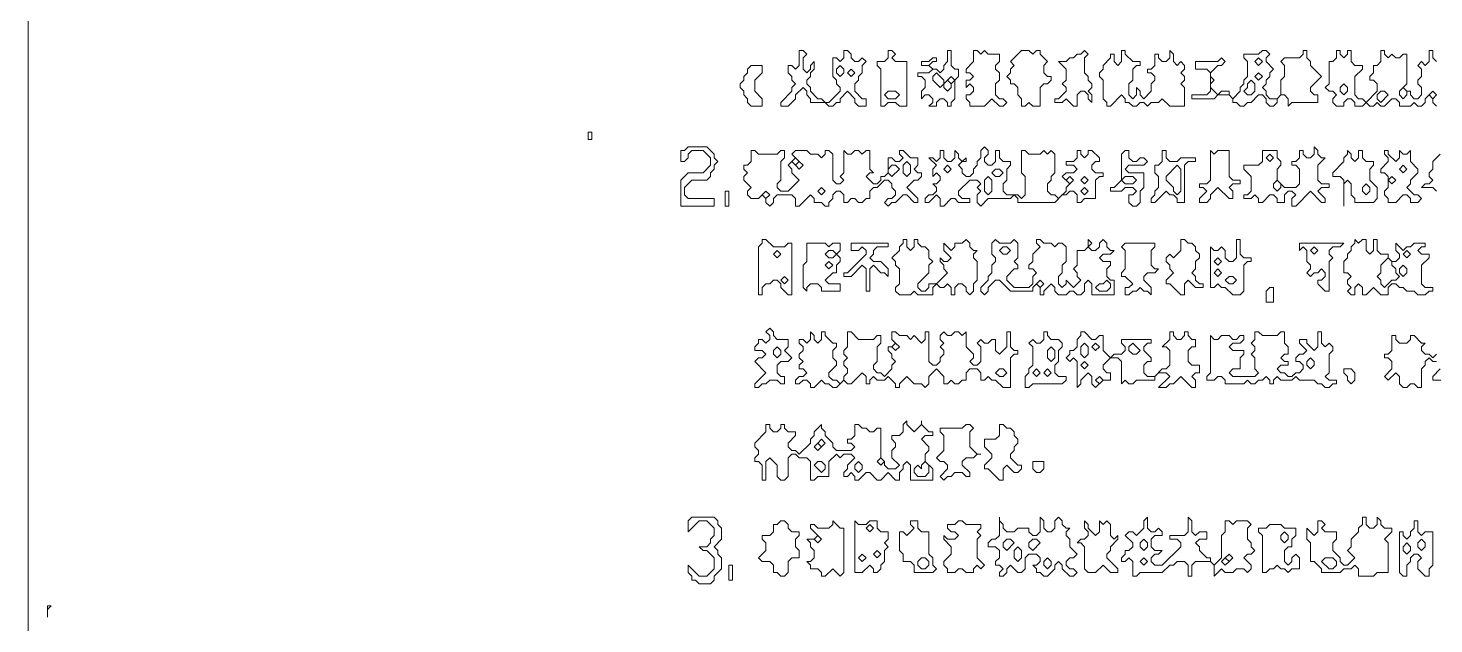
# Model space of a CAD drawing. Extents: x 12 to 2459, y 13 to 1740.
# Drawn here: x 25.8 to 405.3, y 302.1 to 463.1 of the extents above; entities that cross this region are included whole.
import ezdxf

# ---------------------------------------------------------------- set-up
doc = ezdxf.new("R2010")
doc.units = 0
doc.layers.add('TRACE_STRAIGHT', color=5, linetype='Continuous', lineweight=0)
doc.layers.add('TRACE_TEXT_SYMBOL', color=6, linetype='Continuous', lineweight=0)

msp = doc.modelspace()

# ---------------------------------------------------------------- linework, layer by layer
at = {"layer": 'TRACE_STRAIGHT', "color": 5}
msp.add_line((25.79, 1614), (25.79, 45), dxfattribs=at)
at = {"layer": 'TRACE_TEXT_SYMBOL', "color": 6}
for points in [[(234, 457), (234, 453), (233, 452), (232, 453), (231, 453), (231, 451), (232, 450), (232, 449), (233, 448), (232, 447), (232, 446), (229, 443), (229, 442), (231, 442), (233, 444), (233, 445), (235, 447), (236, 446), (236, 445), (237, 444), (237, 443), (241, 443), (242, 442), (243, 442), (244, 443), (245, 443), (245, 444), (247, 446), (249, 444), (249, 443), (250, 442), (252, 442), (252, 444), (251, 444), (249, 446), (249, 448), (250, 449), (250, 450), (251, 451), (251, 453), (252, 454), (251, 455), (250, 454), (249, 454), (248, 455), (248, 456), (247, 457), (246, 457), (246, 455), (245, 454), (244, 455), (243, 455), (243, 450), (244, 449), (244, 448), (245, 447), (245, 446), (242, 443), (241, 443), (240, 444), (239, 444), (237, 446), (237, 447), (236, 448)], [(236, 448), (236, 449), (237, 450), (237, 451), (238, 452), (238, 454), (237, 453), (237, 452), (236, 451), (235, 452), (235, 455), (236, 456), (235, 457), (234, 457)], [(321, 457), (321, 454), (320, 453), (319, 454), (319, 456), (318, 456), (318, 455), (316, 453), (316, 452), (315, 451), (315, 450), (316, 449), (316, 444), (317, 443), (317, 442), (318, 442), (321, 445), (322, 444), (322, 443), (323, 443), (324, 442), (325, 442), (326, 443), (327, 443), (328, 442), (329, 443), (331, 443), (332, 444), (334, 442), (338, 442), (338, 447), (337, 448), (338, 449), (338, 450), (337, 451), (338, 452), (338, 453), (337, 454), (336, 453), (335, 454), (335, 456), (334, 457), (334, 455), (333, 454), (332, 454), (331, 455), (331, 456), (330, 456), (330, 453), (329, 452), (328, 452), (328, 451), (329, 451), (330, 450), (330, 449), (329, 448), (329, 446), (327, 444), (326, 445), (326, 446), (325, 447), (325, 445), (324, 444), (323, 445)], [(323, 445), (323, 448), (324, 449), (324, 452), (325, 453), (326, 453), (326, 454), (324, 454), (322, 456), (322, 457), (321, 457)], [(359, 457), (358, 456), (354, 456), (354, 455), (355, 454), (355, 450), (354, 449), (354, 448), (353, 447), (353, 446), (351, 444), (350, 445), (350, 446), (348, 446), (347, 445), (345, 447), (345, 448), (346, 449), (345, 450), (345, 451), (347, 453), (348, 453), (349, 454), (348, 455), (347, 454), (341, 454), (341, 452), (344, 452), (345, 451), (345, 446), (344, 445), (340, 445), (340, 444), (346, 444), (347, 445), (350, 445), (351, 444), (351, 443), (352, 443), (353, 442), (354, 442), (355, 443), (356, 443), (358, 445), (359, 445), (360, 444), (360, 443), (361, 442), (362, 442), (363, 443), (363, 444), (364, 445), (365, 445), (366, 444), (366, 442), (367, 443), (374, 443), (374, 445), (373, 445), (372, 446), (372, 447), (375, 450), (372, 453), (372, 454)], [(372, 454), (371, 455), (371, 457), (370, 457), (370, 456), (369, 455), (365, 455), (364, 454), (365, 453), (365, 450), (364, 449), (364, 445), (363, 444), (361, 444), (360, 445), (360, 446), (359, 447), (360, 448), (360, 449), (361, 450), (361, 451), (362, 452), (360, 454), (360, 455), (361, 456), (360, 457), (359, 457)], [(379, 457), (379, 455), (378, 454), (377, 454), (377, 448), (376, 447), (377, 446), (378, 446), (379, 445), (378, 444), (378, 443), (379, 442), (381, 442), (381, 443), (382, 444), (383, 444), (384, 443), (384, 442), (386, 442), (387, 443), (388, 442), (389, 442), (390, 443), (391, 442), (392, 442), (394, 444), (395, 444), (396, 443), (396, 442), (399, 442), (400, 443), (401, 442), (402, 442), (403, 443), (403, 444), (404, 445), (405, 444), (405, 443), (406, 442)], [(404, 454), (403, 453), (402, 454), (401, 453), (402, 452), (402, 450), (401, 449), (401, 448), (402, 447), (402, 445), (401, 444), (400, 444), (399, 445), (399, 446), (398, 446), (397, 447), (398, 448), (398, 456), (397, 456), (396, 455), (395, 455), (394, 456), (393, 455), (392, 456), (392, 457), (391, 457), (391, 454), (390, 453), (389, 453), (389, 451), (388, 450), (388, 449), (389, 449), (390, 448), (390, 446), (387, 443), (386, 444), (385, 444), (384, 445), (384, 450), (386, 452), (386, 453), (384, 453), (383, 454), (383, 457), (382, 457), (382, 456), (381, 455), (380, 456), (380, 457), (379, 457)], [(406, 454), (405, 455), (405, 457), (404, 457), (404, 454)], [(221, 430), (221, 427), (220, 426), (219, 426), (219, 425), (220, 424), (219, 423), (219, 422), (221, 420), (220, 419), (220, 418), (221, 417), (223, 417), (224, 418), (225, 417), (225, 416), (226, 415), (227, 416), (227, 417), (228, 418), (232, 418), (233, 417), (233, 415), (234, 415), (237, 418), (238, 417), (238, 416), (240, 416), (241, 415), (242, 415), (242, 416), (243, 417), (243, 418), (244, 419), (245, 419), (246, 418), (246, 416), (247, 416), (248, 417), (249, 417), (250, 416), (251, 416), (252, 417), (253, 417), (253, 419), (254, 420), (255, 420), (257, 422), (258, 422), (259, 421), (259, 420), (260, 419), (260, 418), (259, 417), (258, 417), (257, 416), (258, 415), (259, 416), (260, 416), (262, 418), (263, 418), (265, 416), (266, 416), (266, 417)], [(229, 427), (230, 428), (230, 430), (229, 430), (228, 429), (223, 429), (222, 430), (221, 430)], [(266, 417), (263, 420), (265, 422), (266, 422), (267, 423), (267, 424), (266, 424), (265, 425), (266, 426), (266, 428), (264, 428), (262, 430), (261, 430), (261, 429), (262, 428), (261, 427), (260, 427), (259, 428), (258, 428), (258, 424), (257, 423), (256, 423), (256, 422), (255, 421), (254, 421), (252, 423), (253, 424), (254, 424), (253, 425), (253, 430), (252, 430), (251, 429), (250, 430), (249, 430), (248, 429), (247, 429), (246, 430), (246, 424), (245, 423), (246, 422), (245, 421), (244, 421), (243, 422), (243, 429), (242, 430), (241, 430), (241, 429), (240, 428), (239, 429), (237, 429), (236, 430), (233, 430), (232, 429), (233, 428), (231, 426), (232, 425), (232, 424), (234, 422), (231, 419), (229, 419), (228, 420), (228, 421), (229, 422), (229, 427)], [(284, 431), (283, 430), (283, 428), (282, 427), (282, 426), (281, 425), (281, 424), (280, 423), (279, 423), (278, 424), (278, 425), (277, 426), (278, 427), (279, 427), (279, 428), (278, 427), (277, 428), (277, 429), (276, 430), (276, 428), (275, 427), (274, 427), (273, 428), (273, 430), (272, 430), (272, 428), (271, 427), (270, 428), (269, 428), (271, 426), (270, 425), (270, 423), (271, 424), (272, 423), (272, 422), (271, 421), (270, 421), (271, 420), (271, 419), (270, 418), (269, 418), (268, 417), (268, 416), (269, 416), (271, 418), (272, 417), (272, 415), (273, 415), (275, 417), (276, 417), (277, 416), (280, 416), (280, 417), (278, 417), (277, 418), (277, 419), (280, 422), (282, 422), (283, 421), (282, 420), (283, 419), (282, 418), (282, 416), (283, 415)], [(283, 415), (285, 417), (291, 417), (292, 418), (293, 417), (293, 416), (303, 416), (305, 418), (306, 418), (307, 419), (308, 419), (309, 418), (309, 416), (310, 416), (311, 417), (314, 417), (314, 422), (315, 423), (316, 423), (316, 424), (314, 424), (313, 425), (313, 426), (314, 427), (315, 427), (315, 428), (313, 430), (312, 430), (312, 429), (311, 428), (310, 429), (310, 430), (309, 430), (309, 428), (308, 427), (306, 427), (306, 426), (308, 426), (309, 425), (308, 424), (306, 424), (305, 423), (307, 421), (306, 420), (306, 419), (304, 417), (303, 418), (302, 418), (301, 419), (301, 421), (302, 422), (302, 423), (303, 424), (303, 429), (302, 430), (301, 429), (300, 430), (299, 429), (296, 429), (295, 430), (294, 430), (294, 424), (295, 423), (295, 418)], [(295, 418), (294, 417), (293, 418), (290, 418), (289, 419), (289, 421), (290, 422), (290, 425), (291, 426), (291, 427), (289, 427), (288, 428), (288, 430), (287, 430), (287, 427), (286, 426), (285, 426), (284, 427), (284, 428), (285, 429), (285, 430), (284, 431)], [(407, 429), (405, 427), (405, 425), (404, 424), (404, 423), (405, 422), (404, 421), (403, 421), (402, 420), (405, 420), (406, 419)], [(262, 406), (262, 405), (261, 404), (261, 403), (259, 401), (260, 400), (260, 399), (261, 398), (261, 394), (260, 393), (260, 392), (261, 391), (264, 391), (265, 392), (266, 391), (270, 391), (270, 393), (271, 394), (272, 393), (273, 393), (274, 394), (275, 393), (275, 391), (276, 391), (276, 393), (277, 394), (278, 394), (279, 393), (279, 392), (280, 391), (281, 392), (281, 394), (282, 395), (282, 400), (281, 401), (281, 402), (282, 403), (281, 403), (280, 404), (280, 405), (279, 406), (278, 405), (276, 405), (276, 404), (275, 403), (273, 405), (273, 403), (275, 401), (274, 400), (273, 400), (272, 401), (272, 400), (273, 399), (273, 398), (274, 397), (271, 394), (269, 394), (269, 393), (268, 392), (267, 392), (266, 393), (266, 394), (269, 397), (269, 399)], [(269, 399), (270, 400), (269, 401), (269, 403), (268, 404), (267, 404), (266, 405), (266, 406), (265, 406), (265, 404), (264, 403), (263, 404), (263, 406), (262, 406)], [(287, 406), (286, 405), (286, 402), (287, 401), (287, 400), (286, 399), (286, 397), (285, 396), (285, 395), (283, 393), (283, 392), (284, 391), (285, 392), (285, 393), (287, 395), (288, 395), (291, 392), (297, 392), (297, 393), (298, 394), (299, 393), (299, 391), (300, 391), (300, 392), (302, 394), (303, 393), (303, 392), (304, 391), (306, 391), (307, 392), (308, 392), (309, 391), (310, 391), (311, 392), (311, 394), (312, 395), (313, 394), (313, 391), (319, 391), (319, 395), (318, 395), (317, 396), (317, 398), (318, 399), (318, 400), (316, 400), (315, 401), (316, 402), (318, 402), (319, 403), (318, 403), (317, 404), (317, 405), (316, 406), (315, 405), (315, 404), (314, 403), (313, 403), (312, 404), (313, 405), (312, 406), (312, 404), (311, 403), (309, 403)], [(309, 403), (309, 399), (308, 398), (309, 397), (309, 396), (310, 395), (308, 393), (306, 395), (306, 394), (305, 393), (304, 394), (304, 396), (305, 397), (305, 399), (306, 400), (306, 404), (305, 405), (304, 405), (303, 404), (302, 405), (300, 405), (299, 406), (298, 406), (298, 405), (299, 404), (297, 402), (297, 400), (296, 399), (296, 398), (297, 398), (298, 397), (297, 396), (297, 394), (296, 393), (292, 393), (290, 395), (290, 396), (292, 398), (293, 398), (293, 399), (292, 400), (293, 401), (293, 405), (292, 406), (291, 405), (288, 405), (287, 406)], [(384, 406), (384, 405), (383, 404), (383, 403), (382, 402), (382, 401), (381, 400), (381, 397), (382, 397), (383, 396), (382, 395), (382, 394), (383, 393), (382, 392), (383, 391), (384, 391), (384, 393), (385, 394), (386, 393), (386, 391), (387, 391), (389, 393), (391, 391), (393, 391), (393, 393), (394, 394), (395, 394), (396, 393), (397, 393), (398, 392), (400, 392), (401, 391), (403, 391), (404, 392), (405, 392), (405, 393), (403, 393), (402, 394), (402, 399), (404, 401), (404, 402), (402, 402), (401, 403), (402, 404), (403, 404), (403, 405), (400, 405), (399, 404), (398, 404), (397, 403), (395, 405), (395, 403), (396, 402), (396, 401), (395, 400), (394, 400), (393, 401), (393, 402), (391, 402), (390, 403), (390, 406), (389, 406), (389, 403), (388, 402)], [(388, 402), (387, 403), (387, 406), (386, 406), (385, 405), (384, 406)], [(237, 381), (237, 379), (236, 378), (235, 379), (234, 379), (234, 378), (235, 377), (235, 376), (234, 375), (234, 374), (235, 373), (234, 372), (234, 371), (235, 371), (236, 370), (235, 369), (234, 369), (233, 368), (233, 367), (234, 367), (235, 368), (236, 368), (237, 367), (237, 366), (238, 366), (240, 368), (241, 367), (242, 367), (243, 366), (244, 366), (246, 368), (247, 367), (248, 367), (251, 370), (252, 369), (252, 367), (253, 367), (253, 368), (254, 369), (255, 368), (257, 368), (258, 369), (260, 367), (260, 366), (261, 366), (261, 367), (263, 369), (265, 367), (267, 367), (268, 366), (269, 367), (269, 369), (271, 371), (273, 369), (273, 367), (274, 367), (275, 368), (276, 367), (277, 367), (278, 368), (279, 368), (279, 370), (280, 371), (282, 371)], [(260, 378), (259, 377), (258, 377), (258, 376), (259, 375), (259, 374), (260, 373), (259, 372), (259, 371), (257, 369), (256, 370), (255, 370), (254, 371), (254, 372), (255, 373), (255, 377), (256, 378), (256, 380), (255, 380), (254, 379), (250, 379), (248, 381), (247, 381), (247, 377), (246, 376), (246, 375), (247, 374), (246, 373), (246, 372), (247, 371), (247, 370), (246, 369), (246, 368), (245, 367), (244, 368), (243, 368), (242, 369), (242, 370), (244, 372), (244, 373), (243, 374), (243, 376), (244, 377), (244, 378), (243, 378), (241, 380), (241, 381), (240, 381), (240, 379), (239, 378), (238, 379), (238, 380), (237, 381)], [(282, 371), (283, 370), (283, 368), (284, 368), (285, 369), (286, 368), (287, 368), (289, 366), (291, 366), (291, 374), (292, 375), (293, 375), (293, 376), (292, 376), (291, 377), (291, 381), (290, 381), (290, 377), (288, 375), (287, 376), (287, 379), (286, 379), (285, 378), (284, 378), (283, 379), (282, 378), (283, 377), (283, 373), (282, 372), (281, 372), (280, 373), (281, 374), (281, 375), (279, 377), (279, 381), (278, 380), (277, 381), (276, 381), (275, 380), (274, 380), (273, 381), (272, 380), (272, 379), (273, 378), (272, 377), (273, 376), (273, 375), (272, 374), (272, 373), (271, 372), (270, 372), (269, 373), (269, 381), (268, 381), (268, 379), (267, 378), (265, 380), (264, 379), (263, 380), (261, 380), (260, 381), (259, 381), (259, 379), (260, 378)], [(310, 381), (310, 380), (309, 379), (309, 377), (308, 376), (307, 376), (307, 375), (306, 374), (307, 373), (308, 374), (309, 373), (309, 366), (310, 367), (310, 368), (312, 370), (313, 369), (313, 367), (314, 366), (316, 368), (318, 368), (318, 370), (317, 370), (316, 371), (316, 372), (318, 374), (320, 374), (321, 373), (321, 367), (322, 368), (323, 367), (324, 367), (325, 368), (330, 368), (330, 369), (331, 370), (333, 370), (334, 369), (331, 366), (333, 366), (334, 367), (335, 367), (337, 369), (340, 366), (341, 366), (341, 368), (340, 369), (341, 370), (342, 370), (342, 372), (340, 372), (339, 373), (339, 376), (340, 377), (341, 377), (341, 379), (340, 379), (339, 380), (339, 381), (338, 381), (338, 380), (337, 379), (336, 379), (335, 380), (335, 381)], [(335, 381), (334, 381), (334, 379), (332, 377), (333, 377), (334, 376), (334, 372), (333, 371), (332, 371), (330, 369), (328, 369), (327, 370), (327, 372), (328, 373), (329, 373), (329, 374), (327, 376), (327, 377), (328, 378), (329, 378), (329, 379), (321, 379), (321, 378), (322, 377), (322, 376), (321, 375), (319, 375), (318, 374), (316, 376), (316, 380), (315, 380), (314, 379), (313, 379), (311, 381), (310, 381)], [(357, 381), (357, 379), (356, 378), (357, 377), (357, 376), (356, 375), (357, 374), (357, 371), (358, 370), (357, 369), (351, 369), (350, 370), (351, 371), (353, 371), (353, 374), (354, 375), (354, 376), (351, 376), (350, 377), (351, 378), (353, 378), (354, 379), (354, 380), (353, 380), (352, 379), (351, 379), (350, 380), (348, 380), (347, 379), (346, 379), (345, 380), (345, 370), (344, 369), (344, 368), (346, 368), (347, 369), (348, 369), (349, 368), (349, 367), (354, 367), (355, 368), (356, 367), (357, 367), (358, 368), (359, 368), (360, 369), (361, 368), (361, 367), (362, 367), (362, 368), (363, 369), (364, 368), (367, 368), (368, 369), (369, 368), (373, 368), (374, 367), (375, 367), (376, 366), (377, 366), (378, 367), (379, 367), (379, 368), (377, 368)], [(377, 368), (376, 369), (377, 370), (377, 375), (378, 376), (378, 377), (377, 378), (376, 377), (375, 378), (375, 381), (374, 381), (374, 377), (373, 376), (371, 378), (371, 379), (369, 379), (369, 378), (371, 376), (370, 375), (369, 375), (368, 374), (368, 373), (369, 373), (370, 372), (370, 371), (369, 370), (368, 370), (367, 369), (366, 369), (365, 370), (364, 370), (363, 371), (364, 372), (366, 372), (366, 373), (365, 373), (364, 374), (365, 375), (366, 375), (366, 377), (365, 378), (365, 381), (364, 381), (363, 380), (359, 380), (358, 381), (357, 381)], [(406, 375), (405, 374), (404, 375), (403, 375), (402, 376), (402, 377), (403, 378), (402, 378), (400, 380), (399, 380), (399, 379), (398, 378), (396, 378), (395, 379), (395, 380), (394, 380), (394, 376), (393, 375), (392, 375), (392, 374), (393, 374), (394, 373), (394, 371), (392, 369), (393, 368), (395, 370), (396, 369), (396, 367), (397, 366), (398, 366), (399, 367), (400, 367), (401, 366), (402, 366), (402, 371), (403, 372), (403, 373), (404, 374), (405, 373), (406, 373)], [(407, 371), (405, 369), (405, 368), (408, 368)], [(263, 357), (262, 356), (262, 354), (261, 353), (259, 353), (259, 352), (260, 351), (260, 350), (259, 349), (259, 347), (261, 345), (260, 344), (258, 344), (257, 345), (257, 346), (256, 347), (256, 355), (255, 355), (254, 354), (253, 354), (252, 355), (251, 355), (250, 356), (249, 356), (249, 353), (248, 352), (247, 352), (247, 351), (248, 351), (249, 350), (248, 349), (244, 349), (243, 350), (243, 351), (241, 353), (241, 354), (240, 355), (240, 356), (238, 354), (238, 353), (237, 352), (237, 351), (234, 348), (233, 349), (232, 349), (231, 350), (231, 351), (233, 353), (233, 354), (231, 354), (230, 355), (230, 356), (229, 356), (229, 355), (228, 354), (227, 354), (226, 355), (226, 356), (225, 356), (225, 354), (222, 351), (222, 350), (223, 349), (223, 348)], [(267, 356), (267, 357), (267, 356), (265, 354), (263, 356), (263, 357)], [(223, 348), (222, 347), (222, 346), (223, 346), (224, 345), (224, 341), (225, 341), (225, 346), (226, 347), (228, 345), (228, 342), (229, 341), (230, 341), (231, 342), (231, 347), (232, 348), (233, 348), (234, 347), (236, 347), (237, 346), (237, 341), (238, 341), (239, 342), (242, 342), (242, 346), (244, 348), (245, 347), (246, 348), (248, 348), (249, 347), (247, 345), (247, 344), (246, 343), (246, 342), (247, 342), (248, 343), (249, 342), (249, 341), (250, 341), (252, 343), (253, 343), (255, 341), (256, 341), (258, 343), (260, 341), (261, 341), (261, 343), (262, 344), (262, 345), (263, 346), (264, 345), (264, 341), (270, 341), (270, 344), (268, 346), (268, 348), (269, 349), (269, 350), (267, 352), (268, 353), (270, 353), (270, 354), (269, 354), (267, 356)], [(288, 331), (288, 326), (287, 325), (286, 325), (285, 324), (285, 323), (287, 323), (288, 322), (288, 320), (287, 319), (287, 318), (288, 318), (289, 317), (288, 316), (288, 315), (289, 315), (290, 316), (290, 317), (291, 318), (293, 316), (294, 316), (295, 317), (295, 320), (296, 321), (298, 321), (299, 320), (299, 319), (298, 318), (297, 318), (298, 317), (298, 316), (299, 316), (300, 315), (301, 315), (303, 317), (303, 318), (304, 319), (305, 318), (305, 317), (307, 315), (308, 315), (309, 316), (308, 317), (307, 317), (306, 318), (306, 319), (307, 320), (308, 320), (309, 321), (307, 323), (307, 325), (306, 326), (306, 327), (307, 328), (306, 328), (305, 329), (305, 330), (304, 331), (303, 330), (303, 328), (302, 327), (301, 327), (300, 328), (300, 330)], [(300, 330), (299, 331), (299, 327), (298, 326), (297, 326), (296, 327), (296, 328), (293, 328), (292, 327), (290, 327), (289, 328), (289, 329), (288, 330), (288, 331)], [(328, 331), (327, 330), (327, 328), (325, 326), (324, 327), (323, 327), (322, 326), (324, 324), (324, 323), (323, 322), (322, 322), (322, 321), (321, 320), (321, 319), (322, 319), (323, 320), (324, 319), (324, 315), (325, 315), (326, 316), (332, 316), (334, 318), (335, 318), (336, 319), (338, 319), (339, 318), (339, 315), (340, 315), (340, 318), (341, 319), (345, 319), (346, 318), (346, 315), (348, 317), (349, 316), (351, 316), (352, 317), (354, 317), (355, 316), (356, 317), (356, 318), (354, 320), (355, 321), (356, 321), (357, 322), (356, 323), (356, 324), (355, 325), (355, 328), (356, 329), (355, 330), (352, 330), (351, 329), (350, 330), (349, 330), (349, 327), (348, 326), (348, 320), (346, 318), (345, 319), (345, 320), (344, 320), (342, 322), (342, 323)], [(342, 323), (341, 324), (342, 325), (344, 325), (344, 327), (342, 327), (341, 326), (340, 327), (340, 330), (339, 331), (339, 327), (338, 326), (334, 326), (334, 325), (336, 325), (337, 324), (337, 323), (332, 318), (330, 318), (329, 319), (329, 320), (330, 321), (331, 321), (332, 322), (330, 322), (329, 323), (329, 325), (330, 326), (332, 326), (332, 327), (331, 328), (330, 327), (329, 327), (328, 328), (328, 331)]]:
    msp.add_lwpolyline(points, dxfattribs=at)
for points in [[(258, 457), (258, 455), (257, 454), (255, 454), (255, 453), (256, 452), (256, 442), (257, 442), (258, 443), (260, 443), (261, 442), (263, 442), (263, 454), (260, 454), (259, 455), (260, 456), (259, 457)], [(274, 457), (274, 454), (273, 453), (273, 452), (272, 451), (271, 452), (270, 452), (269, 453), (270, 454), (271, 454), (271, 455), (270, 455), (269, 454), (267, 454), (267, 453), (269, 453), (270, 452), (269, 451), (266, 451), (266, 450), (267, 450), (268, 449), (268, 447), (267, 446), (267, 444), (268, 445), (269, 445), (270, 444), (270, 443), (269, 442), (271, 442), (271, 443), (272, 444), (273, 444), (274, 443), (274, 442), (275, 442), (275, 443), (276, 444), (276, 449), (277, 450), (277, 452), (276, 452), (275, 453), (275, 457)], [(281, 457), (281, 454), (279, 452), (279, 451), (280, 451), (281, 450), (280, 449), (279, 449), (279, 447), (280, 448), (281, 447), (281, 446), (280, 445), (279, 445), (279, 444), (280, 443), (280, 442), (284, 442), (286, 444), (288, 442), (289, 442), (290, 443), (289, 444), (288, 444), (287, 445), (287, 448), (288, 449), (288, 451), (287, 452), (287, 453), (288, 454), (288, 456), (285, 456), (284, 457), (283, 456), (282, 457)], [(294, 457), (291, 454), (292, 453), (291, 452), (291, 451), (290, 450), (291, 449), (291, 448), (292, 448), (293, 447), (293, 445), (294, 444), (294, 442), (295, 442), (296, 443), (297, 442), (299, 442), (299, 447), (300, 448), (301, 448), (302, 449), (302, 450), (301, 450), (300, 451), (300, 453), (301, 454), (299, 456), (299, 457), (298, 457), (297, 456), (296, 457)], [(311, 457), (310, 456), (309, 456), (308, 455), (307, 455), (306, 454), (304, 454), (306, 452), (306, 449), (305, 448), (306, 447), (306, 446), (304, 444), (303, 444), (303, 443), (305, 443), (306, 444), (308, 442), (309, 442), (309, 445), (310, 446), (311, 446), (312, 445), (312, 444), (313, 443), (313, 445), (312, 446), (313, 447), (313, 448), (312, 449), (312, 450), (311, 451), (311, 455), (312, 456)], [(221, 453), (220, 452), (220, 451), (219, 450), (219, 449), (218, 448), (218, 447), (219, 446), (219, 445), (220, 444), (220, 443), (221, 442), (224, 442), (224, 444), (222, 446), (222, 449), (224, 451), (224, 453)], [(244, 452), (245, 453), (246, 452), (246, 451), (245, 450), (244, 451)], [(247, 451), (248, 452), (249, 451), (248, 450)], [(357, 454), (358, 455), (359, 454), (358, 453)], [(270, 450), (271, 451), (273, 449), (273, 448), (272, 447), (270, 449)], [(273, 448), (274, 449), (275, 448), (275, 447), (274, 446), (273, 447)], [(274, 449), (275, 450), (276, 449), (275, 448)], [(355, 448), (356, 449), (357, 448), (357, 446), (356, 445), (355, 445), (354, 446), (355, 447)], [(357, 450), (358, 451), (359, 450), (358, 449)], [(380, 447), (381, 448), (382, 447), (382, 446), (381, 445), (380, 446)], [(257, 445), (258, 446), (260, 446), (261, 445), (260, 444), (258, 444)], [(390, 445), (391, 446), (392, 446), (393, 445), (391, 443), (390, 444)], [(396, 446), (397, 447), (398, 446), (398, 445), (397, 444), (396, 445)], [(404, 445), (405, 446), (406, 445), (405, 444)], [(177, 435), (178, 435), (178, 433), (177, 433)], [(204, 431), (203, 430), (202, 430), (202, 427), (203, 427), (204, 428), (204, 429), (205, 430), (208, 430), (210, 428), (210, 426), (208, 424), (204, 424), (202, 422), (202, 415), (211, 415), (211, 417), (204, 417), (203, 418), (203, 420), (205, 422), (209, 422), (210, 423), (210, 424), (211, 425), (211, 426), (212, 427), (211, 428), (211, 429), (209, 431)], [(322, 430), (321, 429), (321, 422), (319, 420), (318, 420), (318, 419), (321, 419), (322, 420), (324, 420), (325, 419), (324, 418), (323, 418), (323, 416), (324, 415), (325, 415), (326, 416), (326, 419), (327, 420), (327, 424), (323, 424), (322, 425), (323, 426), (327, 426), (328, 427), (327, 428), (326, 428), (325, 427), (324, 427), (323, 428), (323, 430)], [(332, 430), (332, 427), (331, 426), (330, 426), (330, 424), (331, 423), (331, 420), (330, 419), (330, 418), (329, 417), (329, 416), (330, 416), (333, 419), (334, 418), (335, 418), (336, 417), (336, 416), (338, 416), (338, 426), (339, 427), (341, 427), (341, 428), (337, 428), (336, 427), (334, 427), (333, 428), (333, 430)], [(345, 430), (345, 422), (344, 421), (342, 421), (342, 420), (343, 420), (344, 419), (342, 417), (342, 416), (344, 416), (345, 417), (345, 418), (347, 420), (350, 417), (351, 417), (351, 419), (350, 420), (351, 421), (353, 421), (353, 422), (351, 422), (350, 423), (350, 430), (347, 430), (346, 429)], [(373, 431), (373, 429), (372, 428), (371, 428), (370, 429), (370, 430), (369, 430), (369, 428), (368, 427), (367, 427), (367, 426), (368, 426), (369, 425), (369, 421), (368, 420), (365, 420), (363, 422), (363, 425), (364, 426), (364, 427), (363, 428), (363, 430), (359, 430), (359, 427), (358, 426), (354, 426), (354, 425), (356, 423), (356, 419), (355, 418), (354, 418), (354, 417), (356, 417), (357, 418), (358, 417), (358, 416), (359, 416), (361, 418), (362, 418), (363, 417), (363, 416), (365, 416), (365, 418), (366, 419), (367, 419), (368, 418), (367, 417), (367, 415), (368, 415), (372, 419), (375, 416), (376, 416), (376, 417), (374, 419), (375, 420), (377, 420), (377, 421), (375, 421), (374, 422), (374, 426), (376, 428), (375, 428), (374, 429), (374, 430)], [(360, 428), (361, 429), (362, 428), (361, 427)], [(382, 430), (382, 429), (381, 428), (381, 427), (378, 424), (378, 423), (380, 423), (381, 422), (381, 415), (381, 421), (382, 422), (383, 421), (383, 418), (384, 417), (384, 416), (389, 416), (390, 417), (390, 420), (388, 422), (388, 425), (389, 426), (389, 427), (387, 427), (386, 428), (386, 430), (385, 430), (385, 428), (384, 427), (383, 428), (383, 429)], [(392, 430), (392, 429), (393, 428), (393, 427), (391, 425), (391, 424), (392, 424), (393, 423), (393, 420), (392, 419), (392, 418), (393, 417), (393, 416), (395, 416), (397, 418), (398, 418), (399, 417), (399, 416), (401, 416), (402, 417), (401, 418), (400, 418), (398, 420), (399, 421), (399, 422), (401, 424), (401, 425), (399, 427), (399, 430), (398, 429), (397, 429), (396, 430), (396, 428), (395, 427), (393, 429), (393, 430)], [(232, 427), (233, 428), (234, 427), (233, 426)], [(233, 426), (234, 427), (235, 426), (234, 425)], [(258, 425), (259, 426), (260, 426), (261, 425), (259, 423), (258, 424)], [(262, 426), (263, 427), (264, 426), (264, 424), (263, 423), (262, 424)], [(273, 425), (274, 426), (275, 425), (274, 424)], [(336, 426), (337, 425), (337, 419), (336, 418), (335, 419), (335, 420), (333, 422), (333, 423)], [(396, 425), (397, 426), (398, 425), (397, 424)], [(284, 422), (285, 423), (286, 422), (286, 419), (285, 418), (284, 419)], [(286, 424), (287, 425), (288, 425), (289, 424), (288, 423), (287, 423)], [(306, 422), (307, 423), (308, 422), (307, 421)], [(310, 422), (311, 423), (312, 422), (311, 421)], [(321, 422), (322, 423), (324, 423), (325, 422), (324, 421), (322, 421)], [(362, 421), (363, 422), (364, 421), (364, 420), (363, 419), (362, 420)], [(393, 422), (394, 423), (395, 422), (394, 421)], [(214, 419), (214, 415), (215, 415), (215, 419)], [(224, 418), (225, 419), (226, 418), (225, 417)], [(239, 419), (240, 420), (241, 419), (240, 418)], [(310, 419), (311, 420), (312, 419), (311, 418)], [(386, 420), (387, 421), (388, 420), (388, 419), (387, 418), (386, 419)], [(224, 406), (224, 405), (223, 404), (223, 391), (224, 391), (224, 393), (225, 394), (226, 394), (227, 395), (228, 395), (229, 394), (229, 393), (231, 391), (232, 391), (232, 405), (231, 405), (230, 404), (227, 404), (225, 406)], [(227, 402), (228, 403), (229, 402), (228, 401)], [(236, 405), (236, 400), (235, 399), (235, 393), (236, 392), (236, 393), (237, 394), (239, 394), (240, 393), (240, 392), (245, 392), (245, 394), (242, 394), (241, 395), (243, 397), (244, 397), (244, 399), (245, 400), (245, 401), (244, 402), (245, 403), (245, 405), (243, 405), (242, 404), (241, 405)], [(241, 402), (242, 403), (243, 403), (244, 402), (243, 401), (242, 401)], [(248, 405), (248, 403), (250, 403), (251, 404), (252, 403), (252, 402), (247, 397), (246, 397), (246, 396), (248, 396), (251, 399), (252, 398), (252, 392), (253, 392), (253, 398), (254, 399), (256, 397), (257, 397), (258, 396), (258, 398), (256, 400), (254, 400), (253, 401), (254, 402), (254, 403), (255, 404), (258, 404), (258, 405)], [(288, 403), (289, 404), (290, 404), (291, 403), (290, 402), (289, 402)], [(322, 405), (321, 404), (322, 403), (322, 398), (321, 397), (321, 396), (322, 396), (324, 394), (323, 393), (322, 393), (322, 391), (323, 391), (324, 392), (325, 392), (326, 393), (327, 392), (328, 392), (329, 391), (329, 393), (327, 395), (327, 396), (328, 397), (330, 397), (331, 398), (330, 398), (329, 399), (329, 403), (330, 404), (330, 405)], [(337, 406), (337, 403), (335, 401), (334, 402), (333, 401), (333, 400), (334, 399), (334, 398), (335, 397), (333, 395), (333, 394), (334, 394), (337, 391), (338, 391), (338, 394), (339, 395), (341, 393), (343, 393), (343, 394), (342, 394), (341, 395), (341, 396), (340, 397), (341, 398), (341, 400), (342, 401), (342, 402), (341, 403), (341, 404), (340, 405), (339, 405), (338, 406)], [(352, 406), (352, 401), (351, 400), (350, 400), (349, 401), (349, 403), (348, 404), (347, 403), (346, 403), (345, 404), (345, 393), (346, 393), (347, 394), (348, 393), (349, 393), (351, 391), (353, 391), (354, 392), (354, 399), (355, 400), (356, 400), (356, 401), (354, 401), (353, 402), (353, 406)], [(369, 405), (369, 403), (370, 404), (371, 403), (371, 400), (372, 399), (372, 398), (371, 397), (372, 396), (373, 397), (374, 397), (375, 398), (376, 397), (376, 396), (375, 395), (374, 395), (374, 394), (376, 392), (377, 392), (377, 400), (378, 401), (377, 402), (377, 403), (378, 404), (380, 404), (381, 405)], [(372, 403), (373, 404), (374, 403), (373, 402)], [(397, 402), (398, 403), (399, 402), (398, 401)], [(241, 399), (242, 400), (243, 399), (242, 398)], [(346, 400), (347, 401), (348, 400), (347, 399)], [(393, 401), (394, 400), (394, 399), (395, 398), (395, 397), (396, 396), (395, 395), (394, 395), (392, 393), (391, 394), (391, 395), (390, 396), (391, 397), (391, 399)], [(396, 398), (397, 399), (398, 398), (398, 397), (397, 396), (396, 397)], [(229, 395), (230, 396), (231, 395), (230, 394)], [(298, 394), (299, 395), (300, 394), (299, 393)], [(316, 394), (317, 395), (318, 394), (318, 393), (317, 392), (315, 392), (314, 393), (315, 394)], [(346, 397), (347, 398), (348, 397), (347, 396)], [(349, 395), (350, 396), (351, 396), (352, 395), (351, 394), (350, 394)], [(361, 393), (360, 392), (360, 389), (362, 389), (362, 393)], [(226, 382), (225, 381), (226, 380), (226, 379), (225, 378), (224, 379), (223, 379), (223, 378), (222, 377), (222, 376), (224, 376), (225, 375), (224, 374), (223, 374), (222, 373), (225, 370), (222, 367), (222, 366), (223, 366), (224, 367), (225, 367), (226, 368), (228, 368), (229, 367), (230, 367), (230, 369), (229, 369), (228, 370), (228, 372), (229, 373), (231, 373), (232, 374), (230, 376), (231, 377), (231, 379), (228, 379), (227, 380), (227, 381)], [(300, 381), (300, 379), (299, 378), (298, 378), (297, 379), (296, 378), (297, 377), (297, 372), (296, 371), (296, 370), (295, 369), (295, 366), (296, 366), (297, 367), (305, 367), (306, 368), (306, 369), (304, 369), (303, 370), (303, 372), (304, 373), (304, 376), (305, 377), (305, 378), (304, 379), (302, 379), (301, 380), (301, 381)], [(227, 376), (228, 377), (229, 376), (229, 375), (228, 374), (227, 375)], [(259, 377), (260, 378), (261, 377), (260, 376)], [(301, 376), (302, 377), (303, 376), (303, 374), (302, 373), (301, 374)], [(310, 377), (311, 378), (312, 377), (312, 375), (311, 374), (310, 375)], [(313, 377), (314, 378), (315, 377), (314, 376)], [(323, 377), (324, 378), (326, 376), (325, 375), (324, 375), (323, 376)], [(310, 372), (311, 373), (312, 372), (311, 371)], [(371, 373), (372, 374), (373, 373), (373, 372), (372, 371), (371, 372)], [(287, 370), (288, 371), (289, 371), (290, 370), (289, 369), (288, 369)], [(297, 370), (298, 371), (299, 370), (298, 369)], [(300, 370), (301, 371), (302, 370), (301, 369)], [(314, 368), (315, 369), (316, 368), (315, 367)], [(381, 371), (381, 370), (382, 369), (382, 368), (383, 367), (384, 368), (384, 370), (383, 371)], [(279, 356), (278, 355), (272, 355), (272, 354), (273, 353), (273, 349), (271, 347), (272, 346), (273, 346), (274, 345), (274, 344), (272, 342), (273, 341), (274, 342), (275, 342), (276, 343), (278, 343), (279, 342), (280, 342), (280, 343), (278, 345), (278, 346), (279, 347), (281, 347), (282, 348), (283, 348), (282, 348), (280, 350), (280, 354), (281, 355), (280, 356)], [(288, 356), (288, 353), (287, 352), (284, 352), (284, 350), (286, 348), (286, 347), (284, 345), (284, 344), (285, 344), (288, 341), (289, 341), (289, 344), (290, 345), (292, 343), (293, 343), (294, 344), (294, 345), (293, 345), (291, 347), (291, 348), (292, 349), (292, 350), (293, 351), (293, 352), (292, 353), (292, 354), (291, 355), (290, 355), (289, 356)], [(238, 350), (239, 351), (240, 350), (239, 349)], [(239, 351), (240, 352), (241, 351), (240, 350)], [(238, 345), (239, 346), (240, 346), (241, 345), (241, 344), (240, 343)], [(249, 345), (250, 346), (251, 345), (251, 344), (250, 343), (249, 344)], [(255, 346), (256, 347), (257, 346), (256, 345)], [(267, 345), (268, 346), (269, 345), (269, 343), (268, 342), (266, 342), (265, 343), (265, 344), (266, 345), (267, 344)], [(297, 346), (297, 344), (298, 343), (299, 343), (300, 344), (300, 346)], [(205, 331), (204, 330), (204, 327), (207, 330), (209, 330), (211, 328), (211, 326), (210, 325), (210, 324), (209, 323), (207, 323), (208, 322), (209, 322), (211, 320), (211, 317), (209, 315), (207, 315), (204, 318), (204, 316), (205, 315), (205, 314), (206, 314), (207, 313), (210, 313), (211, 314), (211, 315), (213, 317), (213, 320), (212, 321), (212, 322), (211, 323), (213, 325), (213, 328), (212, 329), (212, 330), (211, 331)], [(386, 331), (386, 329), (385, 328), (385, 327), (383, 325), (383, 323), (382, 322), (384, 320), (382, 318), (381, 318), (380, 319), (380, 320), (378, 322), (378, 324), (379, 325), (379, 327), (376, 327), (375, 328), (376, 329), (375, 330), (374, 330), (374, 327), (373, 326), (371, 328), (371, 325), (372, 324), (372, 319), (373, 319), (375, 317), (375, 316), (380, 316), (381, 317), (383, 317), (384, 318), (385, 317), (385, 315), (389, 315), (390, 316), (393, 316), (393, 324), (392, 325), (394, 327), (394, 328), (392, 328), (391, 329), (391, 330), (390, 331), (390, 329), (389, 328), (388, 328), (387, 329), (387, 331)], [(229, 330), (228, 329), (227, 329), (227, 327), (226, 326), (224, 326), (224, 325), (225, 324), (225, 322), (223, 320), (224, 319), (226, 319), (227, 318), (227, 316), (228, 316), (229, 315), (230, 315), (231, 316), (231, 319), (232, 320), (234, 320), (234, 322), (233, 323), (233, 325), (234, 326), (234, 327), (232, 327), (231, 328), (231, 329), (230, 330)], [(243, 330), (243, 329), (242, 328), (239, 328), (238, 329), (237, 329), (237, 328), (239, 326), (238, 325), (236, 325), (237, 324), (237, 323), (238, 322), (238, 320), (237, 319), (236, 319), (237, 318), (237, 317), (239, 317), (240, 316), (240, 315), (241, 315), (243, 317), (245, 315), (246, 316), (246, 328), (245, 328)], [(249, 330), (249, 316), (251, 316), (253, 318), (254, 317), (254, 316), (255, 316), (256, 317), (256, 318), (257, 319), (257, 322), (258, 323), (257, 324), (258, 325), (258, 327), (256, 327), (255, 328), (255, 330), (253, 330), (252, 329), (250, 329)], [(252, 328), (253, 329), (254, 328), (253, 327)], [(264, 330), (264, 329), (265, 328), (263, 326), (262, 327), (261, 327), (261, 322), (262, 321), (262, 319), (264, 319), (265, 318), (265, 316), (270, 316), (271, 317), (270, 318), (270, 320), (269, 321), (269, 327), (267, 327), (266, 328), (266, 330)], [(277, 330), (276, 329), (274, 329), (274, 328), (275, 327), (276, 327), (277, 326), (276, 325), (274, 325), (273, 326), (273, 325), (275, 323), (275, 321), (273, 319), (273, 318), (274, 317), (274, 316), (276, 316), (277, 317), (278, 317), (279, 316), (281, 316), (281, 317), (282, 318), (283, 317), (284, 318), (282, 320), (282, 325), (283, 326), (282, 327), (283, 328), (283, 329), (279, 329), (278, 330)], [(311, 330), (311, 328), (312, 327), (312, 326), (311, 325), (310, 325), (309, 324), (310, 324), (311, 323), (311, 317), (312, 316), (314, 316), (316, 318), (318, 316), (320, 316), (320, 317), (317, 320), (317, 321), (318, 322), (318, 323), (320, 325), (320, 326), (319, 325), (318, 326), (318, 329), (317, 330), (316, 329), (315, 330), (315, 327), (314, 326), (312, 328), (312, 329)], [(361, 329), (360, 328), (358, 328), (358, 327), (359, 326), (359, 316), (360, 316), (361, 317), (362, 317), (363, 318), (364, 317), (365, 317), (366, 316), (367, 317), (369, 317), (369, 320), (368, 321), (367, 320), (367, 319), (366, 318), (365, 319), (365, 322), (366, 323), (367, 323), (367, 325), (368, 326), (368, 328), (365, 328), (364, 329)], [(364, 326), (365, 327), (366, 326), (366, 325), (365, 324), (364, 325)], [(400, 330), (400, 328), (399, 327), (399, 326), (398, 325), (397, 326), (397, 327), (396, 327), (396, 316), (397, 315), (398, 315), (398, 318), (399, 319), (399, 320), (400, 321), (401, 321), (402, 320), (401, 319), (401, 317), (403, 315), (404, 315), (404, 317), (405, 318), (405, 327), (403, 327), (402, 326), (401, 327), (401, 330)], [(238, 325), (239, 326), (240, 325), (239, 324)], [(289, 324), (290, 325), (291, 325), (292, 324), (290, 322), (289, 323)], [(292, 322), (293, 323), (294, 322), (294, 320), (293, 319), (292, 320)], [(296, 324), (297, 325), (298, 325), (299, 324), (297, 322), (296, 323)], [(326, 324), (327, 325), (328, 324), (328, 323), (327, 322), (326, 323)], [(397, 323), (398, 324), (399, 323), (399, 322), (398, 321), (397, 322)], [(401, 324), (402, 325), (403, 324), (403, 323), (402, 322), (401, 323)], [(250, 320), (251, 321), (252, 320), (251, 319)], [(254, 321), (255, 322), (256, 321), (255, 320)], [(266, 319), (267, 320), (268, 320), (269, 319), (269, 318), (268, 317), (267, 317), (266, 318)], [(300, 319), (301, 320), (302, 319), (302, 318), (301, 317), (300, 318)], [(326, 319), (327, 320), (328, 319), (327, 318)], [(348, 319), (349, 320), (350, 319), (349, 318)], [(349, 320), (350, 321), (351, 320), (350, 319)], [(375, 319), (376, 320), (378, 320), (379, 319), (379, 318), (378, 317), (377, 317)], [(215, 318), (215, 314), (216, 314), (216, 318)], [(31, 307), (31, 304), (31, 306), (32, 307)]]:
    msp.add_lwpolyline(points, close=True, dxfattribs=at)

doc.saveas('drawing.dxf')
